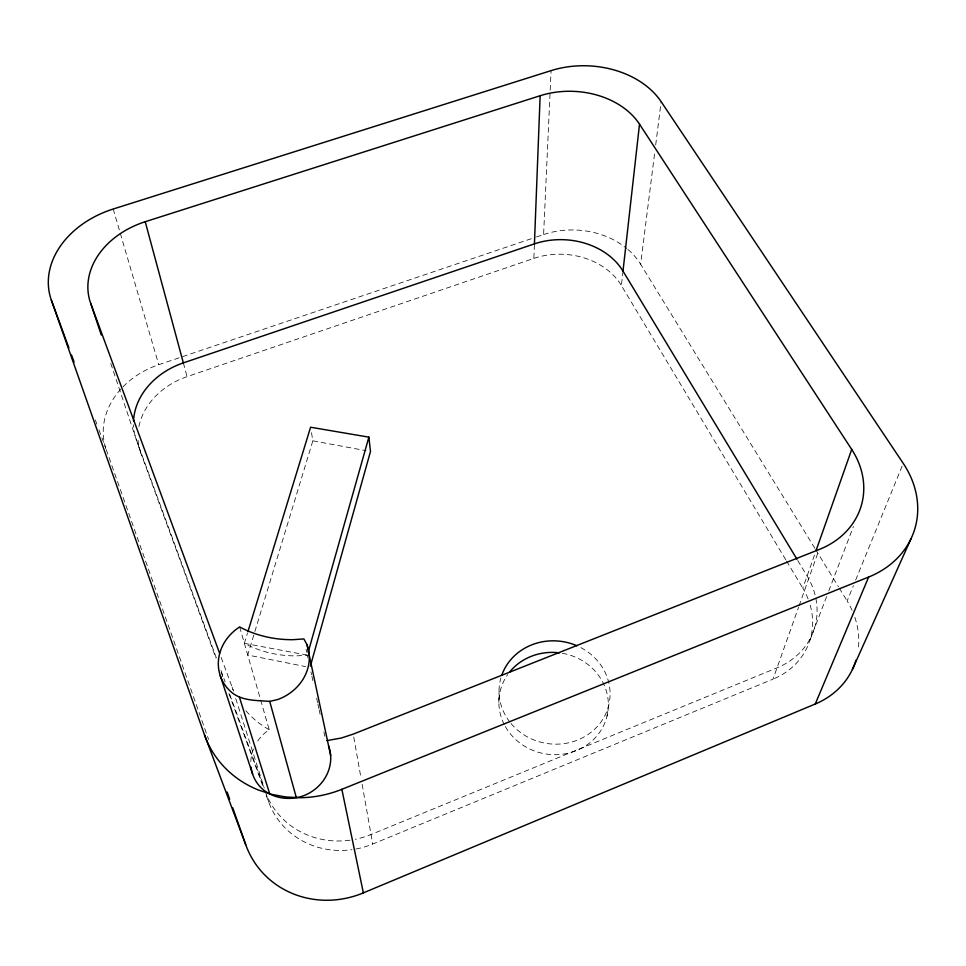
<?xml version="1.0" encoding="UTF-8"?>
<svg xmlns="http://www.w3.org/2000/svg" width="966" height="966" viewBox="0 0 966 966"><rect width="100%" height="100%" fill="white"/><g stroke="black" fill="none" stroke-linecap="round" stroke-linejoin="round"><path stroke-width="0.72" stroke-dasharray="4.83 3.62" d="M498.854 702.342L499.036 691.282M138.911 426.586A70.796 58.165 -14.2 0 1 187.066 376.655L533.86 258.405L534.427 243.867M536.468 236.96L543.604 234.545L550.113 91.685M550.185 90.176L551.079 70.627M785.756 559.725L621.38 285.501L622.841 272.557M814.833 548.265L640.627 264.225L654.743 152.387M655.685 144.924L661.142 101.684M607.01 716.156L608.713 705.216M311.499 432.671L312.851 440.822L247.731 655.033L305.667 666.6M307.937 657.882L307.345 655.141L296.767 655.878A103.942 90.913 -13.4 0 1 244.35 643.308L247.441 633.213M808.095 598.92A76.99 67.209 19.6 0 0 802.818 588.185L814.628 554.665M355.947 849.017A80.395 75.614 -23.3 0 0 372.719 844.043L773.029 679.146L798.556 607.288M799.051 605.875L818.057 552.371M809.81 640.494L826.618 596.553M828.768 590.951L853.425 526.47M852.097 610.319A87.037 75.614 22.2 0 0 847.146 600.961L853.376 585.674M855.647 580.107L903.234 463.366M122.996 386.823A79.055 64.48 -15.1 0 1 158.738 364.701L535.043 237.443M312.851 440.822L366.054 450.675M244.35 643.308L307.345 655.141M815.618 549.545L838.476 586.821M839.261 588.113L847.146 600.961M797.747 560.497L807.105 576.002A78.041 67.837 19.2 0 1 777.05 667.832L371.029 834.527A81.542 76.459 -22.4 0 1 355.343 839.285M786.529 561.017L802.818 588.185M221.178 657.484L232.13 687.188A93.605 84.67 -16.1 0 0 233.687 691.101M216.299 657.81L136.411 439.928A71.701 58.588 -14 0 1 133.501 424.823M220.972 670.549L225.126 681.863M229.787 694.602L264.032 787.978M110.776 363.361L140.843 453.151L215.937 658.063M221.117 672.191L223.714 679.255M228.894 693.395L263.078 786.662M266.181 795.139L268.765 802.215A80.395 75.614 -23.3 0 0 351.962 849.669M95.344 419.956L96.89 424.183M98.967 429.834L105.705 448.176M106.212 449.588L208.584 739.461M232.13 687.188L233.035 690.026M235.74 698.551L264.237 787.966M265.59 792.217L268.765 802.215M113.215 209.018L158.738 364.701M239.653 626.946L269.188 729.692A40.572 37.505 -26.5 0 0 256.038 743.663M183.347 362.89L187.066 376.655M306.077 649.249L306.717 652.195M310.955 671.865L311.583 674.787M311.909 676.26L312.851 680.656M316.643 698.225L317.597 702.62M317.911 704.081L318.852 708.476M319.166 709.938L320.12 714.333M323.912 731.902L324.854 736.297M353.749 737.07L361.079 778.415M362.129 784.32L372.719 844.043M105.765 448.236A79.055 64.48 -15.1 0 1 122.054 387.801M543.604 234.545A74.104 58.745 3.5 0 1 626.789 248.528M627.9 249.457A74.104 58.745 3.5 0 1 640.627 264.225M854.838 617.286A87.037 75.614 22.2 0 1 858.146 650.335M810.184 605.139A76.99 67.209 19.6 0 1 773.029 679.146M533.86 258.405A66.847 53.456 3.1 0 1 621.38 285.501M140.843 453.151A70.796 58.165 -14.2 0 1 137.933 438.153M250.81 761.546A40.572 37.505 -26.5 0 1 253.49 748.916M269.188 729.692A93.605 84.67 -16.1 0 1 244.664 709.225M349.958 840.203A81.542 76.459 -22.4 0 1 267.208 796.238M562.297 653.258A54.869 51.029 10.3 0 1 597.942 734.619A54.869 51.029 10.3 0 1 504.928 725.78M504.288 724.56A54.869 51.029 10.3 0 1 507.693 674.594M580.844 647.631A55.642 51.548 9.8 0 1 596.964 726.867A55.642 51.548 9.8 0 1 510.7 723.123M509.806 722A55.642 51.548 9.8 0 1 500.883 677.987"/><path stroke-width="1.45" d="M133.537 420.947A71.701 58.588 -14 0 1 183.347 362.89L534.427 243.867L540.139 95.731A75.928 56.632 2.5 0 1 639.516 124.179L851.71 449.431A88.993 73.863 15.8 0 1 819.059 549.557L353.23 734.124L341.24 738.048L326.822 740.62M796.962 559.205L622.998 271.108L639.516 124.179M310.412 666.021L370.485 451.496L368.879 437.151L310.593 427.226L247.888 631.776M308.166 652.255L368.879 437.151M816.125 550.403L851.71 449.431M815.256 704.009L868.651 577.04A100.718 83.269 18 0 0 903.234 463.366L661.142 101.684A84.09 62.114 2.8 0 0 551.079 70.627L113.215 209.018A90.393 69.141 -13.1 0 0 51.319 300.015L204.502 734.885L245.714 844.61A91.384 86.372 -29.7 0 0 363.361 892.874L815.256 704.009A87.037 75.614 22.2 0 0 856.009 660.116M852.41 669.462L910.998 538.75M204.502 734.885A106.502 97.276 -20 0 0 258.538 790.079L271.748 794.378L285.574 796.95L299.774 797.723A106.502 97.276 -20 0 0 341.855 789.319L868.651 577.04M101.285 334.997L90.84 303.795A80.975 62.428 -12.3 0 1 145.226 221.721L540.139 95.731M269.719 701.388L277.785 699.505A46.066 41.236 -20.5 0 0 306.983 644.648L303.855 638.924L293.06 639.685A105.898 92.024 -13.1 0 1 239.653 626.946A46.066 41.236 -20.5 0 0 232.794 693.322C243.347 701.026 257.282 700.386 269.719 701.388L296.296 797.53M90.84 303.795L219.608 653.233M51.319 300.015L68.924 347.989M71.52 355.041L74.104 362.105M227.155 792.035L229.654 799.148M232.673 807.673L245.714 844.61M220.248 675.645L252.609 774.104M239.435 697.198L269.671 793.714M145.226 221.721L183.347 362.89M306.983 644.648L330.65 755.509M341.855 789.319L363.361 892.874M328.597 745.921A40.572 37.505 -26.5 0 1 303.36 795.827C290.198 800.536 274.972 798.822 263.803 790.176A40.572 37.505 -26.5 0 1 251.051 767.209M534.427 243.867A67.656 53.782 3 0 1 622.998 271.108M509.493 672.203A54.869 51.029 10.3 0 1 559.483 652.835M501.789 675.162A55.642 51.548 9.8 0 1 577.004 645.783"/></g></svg>
